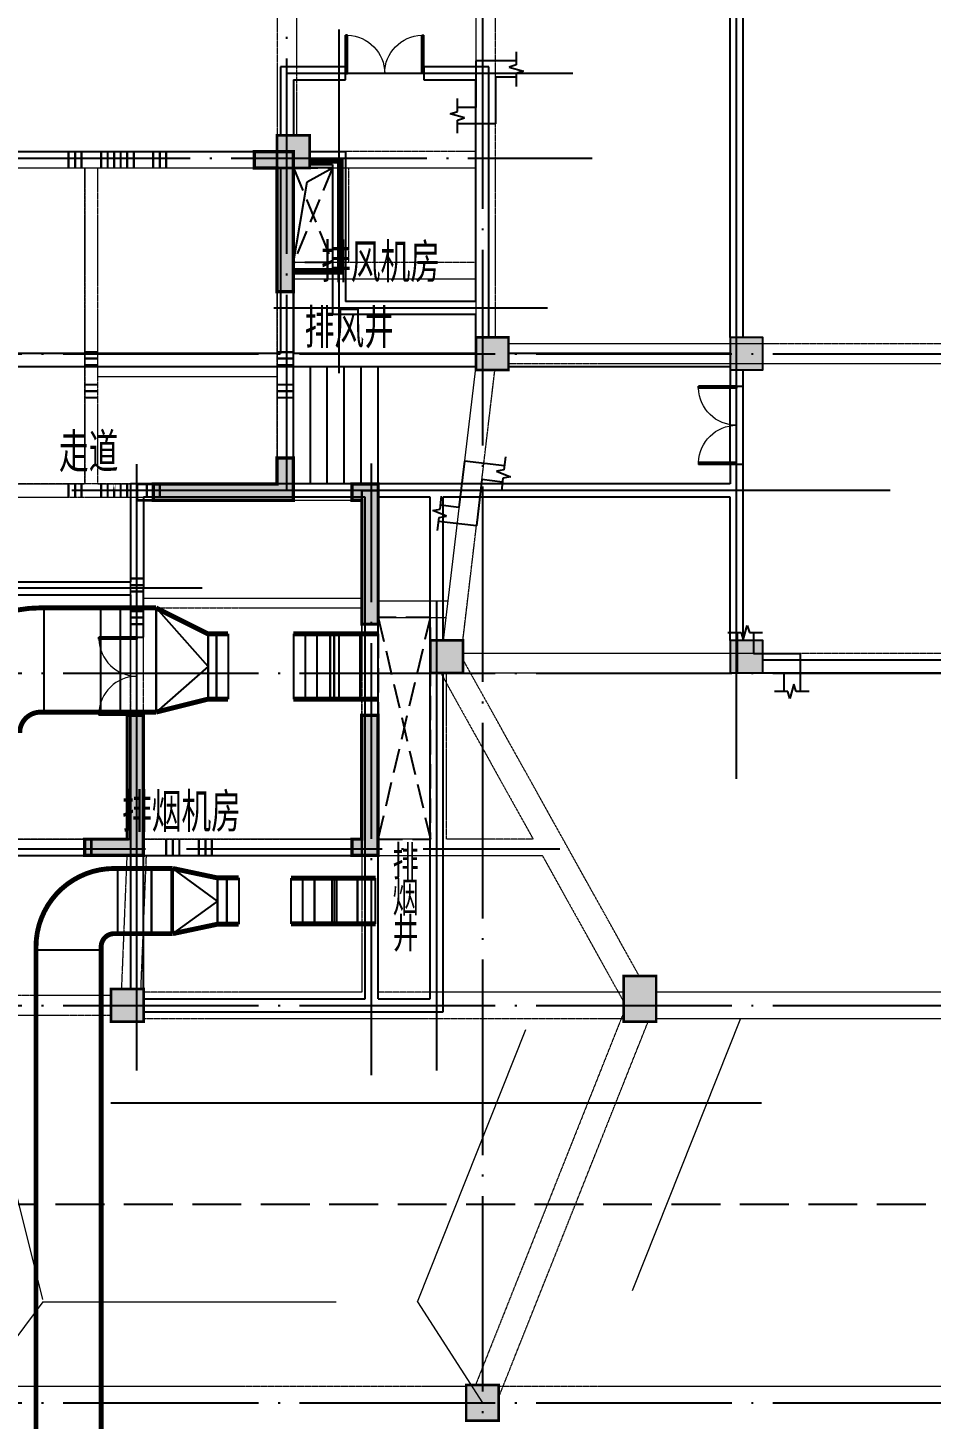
# Model space of a CAD drawing. Extents: x 290727 to 13733020, y 1731457 to 3643100.
# Drawn here: x 585438 to 599296, y 2163130 to 2184479 of the extents above; entities that cross this region are included whole.
import ezdxf

# ---------------------------------------------------------------- set-up
doc = ezdxf.new("R2010")
doc.units = 0
doc.header["$LTSCALE"] = 10
for name, pattern in [('__DASH', [0.35, 0.25, -0.1]), ('DASH', [0.35, 0.25, -0.1]), ('DASHED', [0.75, 0.5, -0.25]), ('DOTE', [2.42, 2, -0.2, 0.02, -0.2]), ('虚线', [750, 450, -300])]:
    doc.linetypes.add(name, pattern=pattern)
doc.layers.get('0').update_dxf_attribs({"linetype": 'CONTINUOUS'})
for name, color, linetype in [('-A-车行道路', 8, 'CONTINUOUS'), ('13', 4, 'CONTINUOUS'), ('BEAM_CON', 4, 'CONTINUOUS'), ('BEAM_CONT', 4, 'CONTINUOUS'), ('BEAM_DASH', 144, 'DASHED'), ('BEAM_SE', 144, 'DASHED'), ('COLU', 2, 'CONTINUOUS'), ('COLUMN', 9, 'CONTINUOUS'), ('DOTE', 8, 'DOTE'), ('DUCT-排烟管', 2, 'CONTINUOUS'), ('DUCT-排烟管端线', 4, 'CONTINUOUS'), ('pl', 7, 'CONTINUOUS'), ('PUB_HATCH', 8, 'CONTINUOUS'), ('STAIR', 2, 'CONTINUOUS'), ('THIN', 7, 'CONTINUOUS'), ('WALL', 255, 'CONTINUOUS'), ('WINDOW', 4, 'CONTINUOUS'), ('作业图', 4, 'CONTINUOUS'), ('文字', 4, 'CONTINUOUS'), ('洞口边线', 7, 'CONTINUOUS'), ('风井', 211, 'CONTINUOUS'), ('高差线', 3, 'CONTINUOUS')]:
    doc.layers.add(name, color=color, linetype=linetype)
for name, color, linetype, lineweight in [('S_ConcWall', 8, 'CONTINUOUS', 35), ('S_SubBeamHoop', 1, 'CONTINUOUS', 40), ('板加腋边线', 253, '虚线', 18)]:
    doc.layers.add(name, color=color, linetype=linetype, lineweight=lineweight)
doc.layers.get('0').off()
doc.styles.add('HNSJY', font='HNSJY-07', dxfattribs={"width": 0.8, "bigfont": 'HNSJY-HZ'})

# ---------------------------------------------------------------- blocks, each defined once
blk = doc.blocks.new('A$C55C93FC2')
at = {"layer": 'DOTE', "linetype": 'DOTE', "ltscale": 150}
for p, q in [((107484.1, 127235.5), (107484.1, 12200)), ((10299.5, 53042.4), (252290.8, 53042.4)), ((10299.5, 48142.4), (252290.8, 48142.4)), ((10299.5, 43042.4), (252290.8, 43042.4)), ((10299.5, 36942.4), (252290.8, 36942.4))]:
    blk.add_line(p, q, dxfattribs=at)
blk = doc.blocks.new('A$C682E2834')
h = blk.add_hatch(color=0)
h.dxf.hatch_style = 1
h.paths.add_polyline_path([(30400, 7900), (30600, 7900), (30600, 7500), (30800, 7500), (30800, 7900), (33000, 7899), (33000, 7500), (33200, 7500), (33200, 7900), (33200, 7900), (33200, 8099), (30600, 8100), (30400, 8100)])
edge = h.paths.add_edge_path(flags=16)
edge.add_line((11800, 7900), (11800, 7500))
h.paths.add_polyline_path([(9600, 7900), (11800, 7900)], flags=17)
h.paths.add_polyline_path([(21425, 250), (21600, 250), (21600, 0), (21175, 0), (21000, 0), (21000, 250), (21175, 250), (21175, 2150), (21425, 2150)])
h.paths.add_polyline_path([(42350, 2149), (42600, 2149), (42600, 0), (42200, 0), (42200, 250), (42350, 250)])
h.paths.add_polyline_path([(42600, 3549), (42350, 3549), (42350, 5450), (42200, 5450), (42200, 5700), (42600, 5700)])
h.paths.add_polyline_path([(40700, 10549), (40700, 10799), (41300, 10799), (41300, 8649), (41050, 8649), (41050, 10549)])
h.paths.add_polyline_path([(39150, 5450), (39150, 5700), (41050, 5700), (41050, 6099), (41300, 6099), (41300, 5450)])
h.paths.add_polyline_path([(35100, 12949), (35100, 13199), (35400, 13199), (35400, 10799), (35800, 10799), (35800, 10549), (35150, 10549), (35150, 12949)])
h.paths.add_polyline_path([(28700, 13200), (28700, 12950), (28650, 12950), (28650, 10550), (28000, 10550), (28000, 10800), (28400, 10800), (28400, 13200)])
h.paths.add_polyline_path([(22750, 8650), (22500, 8650), (22500, 10800), (23100, 10800), (23100, 10550), (22750, 10550)])
h.paths.add_polyline_path([(24650, 5700), (24650, 5450), (22500, 5450), (22500, 6050), (22750, 6050), (22750, 5700)])
h.paths.add_polyline_path([(25700, 250), (25700, 0), (24800, 0), (24800, 2150), (25050, 2150), (25050, 250)])
h.paths.add_polyline_path([(32024, 0), (31300, 0), (31300, 250), (31774, 250), (31775, 2150), (32025, 2150), (32024, 250), (32500, 250), (32500, 0)])
h.paths.add_polyline_path([(29000, 5700), (29000, 5500), (28400, 5500), (28400, 7250), (28600, 7250), (28600, 5700)])
h.paths.add_polyline_path([(34800, 5500), (34800, 5700), (35200, 5700), (35200, 7249), (35400, 7249), (35400, 5500)])
h.paths.add_polyline_path([(30000, 12950), (30000, 13200), (30600, 13200), (30600, 9400), (30400, 9400), (30400, 12950)])
h.paths.add_polyline_path([(33200, 9399), (33400, 9399), (33400, 12949), (33800, 12949), (33800, 13199), (33200, 13199)])
h.paths.add_polyline_path([(38100, 0), (38100, 250), (38750, 250), (38750, 2149), (39000, 2149), (39000, 0)])
h.paths.add_polyline_path([(35025, 2149), (34775, 2149), (34775, 4199), (35025, 4199)])
h.paths.add_polyline_path([(29025, 2150), (28775, 2150), (28775, 4200), (29025, 4200)])
h.paths.add_polyline_path([(1900, 10800), (1900, 10550), (1550, 10550), (1550, 8650), (1300, 8650), (1300, 10800)])
h.paths.add_polyline_path([(3450, 5700), (3450, 5450), (1300, 5450), (1300, 6100), (1550, 6100), (1550, 5700)])
h.paths.add_polyline_path([(20100, 8650), (19850, 8650), (19850, 10550), (19500, 10550), (19500, 10800), (20100, 10800)])
h.paths.add_polyline_path([(13900, 12950), (13900, 13200), (14200, 13200), (14200, 10800), (14600, 10800), (14600, 10550), (13950, 10550), (13950, 12950)])
h.paths.add_polyline_path([(7500, 13200), (7500, 12950), (7450, 12950), (7450, 10550), (6800, 10550), (6800, 10800), (7200, 10800), (7200, 13200)])
h.paths.add_polyline_path([(17950, 5450), (17950, 5700), (19850, 5700), (19850, 6050), (20100, 6050), (20100, 5450)])
h.paths.add_polyline_path([(16900, 0), (16900, 250), (17550, 250), (17550, 2150), (17800, 2150), (17800, 0)])
h.paths.add_polyline_path([(10575, 0), (10100, 0), (10100, 250), (10575, 250), (10575, 2150), (10825, 2150), (10825, 250), (11300, 250), (11300, 0)])
h.paths.add_polyline_path([(400, 5700), (400, 5450), (250, 5450), (250, 3550), (0, 3550), (0, 5700)])
h.paths.add_polyline_path([(400, 250), (400, 0), (0, 0), (0, 2150), (250, 2150), (250, 250)])
h.paths.add_polyline_path([(13600, 5500), (13600, 5700), (14000, 5700), (14000, 7250), (14200, 7250), (14200, 5500)])
h.paths.add_polyline_path([(7800, 5700), (7800, 5500), (7200, 5500), (7200, 7250), (7400, 7250), (7400, 5700)])
h.paths.add_polyline_path([(12600, 13200), (12600, 12950), (12200, 12950), (12200, 9400), (12000, 9400), (12000, 13200)])
h.paths.add_polyline_path([(9200, 9400), (9200, 12950), (8800, 12950), (8800, 13200), (9400, 13200), (9400, 9400)])
h.paths.add_polyline_path([(4500, 250), (4500, 0), (3600, 0), (3600, 2150), (3850, 2150), (3850, 250)])
h.paths.add_polyline_path([(7825, 2150), (7575, 2150), (7575, 4200), (7825, 4200)])
h.paths.add_polyline_path([(13825, 2150), (13575, 2150), (13575, 4200), (13825, 4200)])
edge = h.paths.add_edge_path()
edge.add_line((12000, 8100), (12200, 8100))
edge.add_line((12200, 8100), (12200, 7900))
edge.add_line((12200, 7900), (12000, 7900))
edge.add_line((9400, 8100), (9200, 8100))
edge.add_line((9200, 8100), (9200, 7900))
edge.add_line((9200, 7900), (9400, 7900))
edge.add_line((9400, 7900), (9400, 7500))
edge.add_line((9400, 7500), (9600, 7500))
edge.add_line((9600, 7500), (9600, 7900))
edge.add_line((12000, 8100), (9400, 8100))
edge.add_line((11800, 7500), (12000, 7500))
edge.add_line((12000, 7500), (12000, 7900))
at = {"layer": 'S_ConcWall', "color": 0, "lineweight": 35, "ltscale": 1}
for p, q in [((40700, 10799), (41300, 10799)), ((40700, 10549), (40700, 10799)), ((41300, 10799), (41300, 8649)), ((41050, 10549), (40700, 10549)), ((41050, 8649), (41050, 10549)), ((41300, 8649), (41050, 8649)), ((41050, 5700), (41050, 6099)), ((41050, 6099), (41300, 6099)), ((41300, 6099), (41300, 5450)), ((39150, 5700), (41050, 5700)), ((39150, 5450), (39150, 5700)), ((42200, 5450), (42200, 5700)), ((42200, 5700), (42600, 5700)), ((42600, 5700), (42600, 3549)), ((41300, 5450), (39150, 5450)), ((42350, 5450), (42200, 5450)), ((42350, 3549), (42350, 5450)), ((42600, 3549), (42350, 3549)), ((38750, 250), (38750, 2149)), ((38750, 2149), (39000, 2149)), ((39000, 2149), (39000, 0)), ((42350, 250), (42350, 2149)), ((42350, 2149), (42600, 2149)), ((42600, 2149), (42600, 0)), ((38100, 250), (38750, 250)), ((38100, 0), (38100, 250)), ((42200, 0), (42200, 250)), ((42200, 250), (42350, 250)), ((39000, 0), (38100, 0)), ((42600, 0), (42200, 0))]:
    blk.add_line(p, q, dxfattribs=at)
blk = doc.blocks.new('A$C26CF02E8')
at = {"layer": '风井', "linetype": 'DASH', "ltscale": 150}
for p, q in [((99565, 56765), (98965, 55315)), ((98965, 56765), (99565, 55315)), ((100265, 49865), (101065, 46465)), ((100265, 46465), (101065, 49865))]:
    blk.add_line(p, q, dxfattribs=at)
at = {"layer": '风井', "linetype": 'DASH', "ltscale": 150, "flags": 128}
for points in [[(98965, 56765), (99565, 56765), (99565, 55315), (98965, 55315)], [(100265, 46465), (101065, 46465), (101065, 49865), (100265, 49865)]]:
    blk.add_lwpolyline(points, close=True, dxfattribs=at)
blk = doc.blocks.new('_FZH')
blk.add_lwpolyline([(-0.5, -0.5), (0.5, -0.5), (0.5, 0.5), (-0.5, 0.5)], close=True)
at = {"layer": 'PUB_HATCH'}
blk.add_solid([(-0.5, -0.5), (0.5, -0.5), (-0.5, 0.5), (0.5, 0.5)], dxfattribs=at)
blk = doc.blocks.new('$DorLib2D$00000002')
for p, q in [((-0.5, 0), (-0.5, 0.4875)), ((-0.475, 0.4875), (-0.5, 0.4875)), ((-0.475, 0), (-0.475, 0.4875)), ((0.475, 0), (0.475, 0.4875)), ((0.475, 0.4875), (0.5, 0.4875)), ((0.5, 0), (0.5, 0.4875)), ((-0.5, 0), (-0.475, 0)), ((0.5, 0), (0.475, 0))]:
    blk.add_line(p, q)
at = {"lineweight": 13}
for centre, start, end in [((-0.4875, 0), 0, 88.53072), ((0.4875, 0), 91.46928, 180)]:
    blk.add_arc(centre, 0.4875, start, end, dxfattribs=at)
blk = doc.blocks.new('车库建筑作业图')
at = {"layer": '-A-车行道路', "linetype": 'DASH', "ltscale": 300}
blk.add_lwpolyline([(531262, 2166430), (694487, 2166430)], dxfattribs=at)
at = {"layer": 'DOTE', "linetype": 'Continuous'}
blk.add_line((596312, 2172954), (596312, 2191498), dxfattribs=at)
at = {"layer": 'DOTE', "ltscale": 150}
for p, q in [((589412, 2177380), (589412, 2185189)), ((548629, 2182480), (594095, 2182480)), ((590712, 2168406), (590712, 2177796)), ((544312, 2171880), (593600, 2171880))]:
    blk.add_line(p, q, dxfattribs=at)
at = {"layer": 'DOTE', "linetype": 'Continuous', "ltscale": 150}
for p, q in [((590212, 2179179), (590212, 2184456)), ((593801, 2183780), (589412, 2183780)), ((593412, 2180180), (589212, 2180180)), ((587112, 2168480), (587112, 2177782)), ((598669, 2177380), (586112, 2177380)), ((588112, 2175880), (580312, 2175880)), ((591712, 2168480), (591712, 2175680))]:
    blk.add_line(p, q, dxfattribs=at)
at = {"layer": 'STAIR', "linetype": 'Continuous'}
for p, q in [((590812, 2179280), (589512, 2179280)), ((589512, 2177481), (589512, 2179280)), ((589772, 2177481), (589772, 2179280)), ((590032, 2177481), (590032, 2179280)), ((590292, 2177481), (590292, 2179280)), ((590552, 2177481), (590552, 2179280)), ((590812, 2177481), (590812, 2179280)), ((590812, 2177481), (589512, 2177481))]:
    blk.add_line(p, q, dxfattribs=at)
at = {"layer": 'WALL', "linetype": 'Continuous'}
for p, q in [((596212, 2179730), (596212, 2185530)), ((596412, 2179730), (596412, 2185530)), ((590312, 2183880), (589312, 2183880)), ((589312, 2183880), (589312, 2182829)), ((590312, 2183680), (590312, 2183880)), ((592512, 2183880), (591512, 2183880)), ((591512, 2183880), (591512, 2183680)), ((592512, 2180179), (592512, 2183880)), ((589512, 2183680), (590312, 2183680)), ((589512, 2183680), (589512, 2182829)), ((591512, 2183680), (592312, 2183680)), ((592312, 2180280), (592312, 2183680)), ((589763, 2182580), (590312, 2182580)), ((590312, 2182580), (590312, 2180280)), ((589763, 2182380), (590112, 2182380)), ((590112, 2182380), (590112, 2180080)), ((589312, 2182329), (589312, 2179480)), ((589512, 2182329), (589512, 2179480)), ((592312, 2180280), (590312, 2180280)), ((592312, 2180080), (590112, 2180080)), ((592312, 2179729), (592312, 2180080)), ((592512, 2179729), (592512, 2180179)), ((589312, 2179480), (583612, 2179480)), ((592312, 2179480), (589512, 2179480)), ((596212, 2179480), (592812, 2179480)), ((589412, 2179280), (583612, 2179280)), ((592312, 2179280), (589412, 2179280)), ((596212, 2179280), (592812, 2179280)), ((596212, 2179230), (596212, 2178980)), ((596412, 2178980), (596412, 2179230)), ((596212, 2178980), (596412, 2178980)), ((596412, 2177780), (596212, 2177780)), ((596212, 2177780), (596212, 2177480)), ((596412, 2177380), (596412, 2177780)), ((590712, 2177480), (587012, 2177480)), ((587012, 2177480), (587012, 2175980)), ((591712, 2177480), (590712, 2177480)), ((596212, 2177480), (591712, 2177480)), ((590612, 2177280), (587212, 2177280)), ((587212, 2177280), (587212, 2175880)), ((590612, 2169580), (590612, 2177280)), ((590812, 2169580), (590812, 2177280)), ((591612, 2177280), (590812, 2177280)), ((591612, 2174830), (591612, 2177280)), ((596212, 2177280), (591812, 2177280)), ((591812, 2175080), (591812, 2177280)), ((596212, 2175080), (596212, 2177280)), ((596412, 2175080), (596412, 2177380)), ((581412, 2175980), (587012, 2175980)), ((581212, 2175780), (587012, 2175780)), ((587012, 2175780), (587012, 2175130)), ((587212, 2175130), (587212, 2175880)), ((587012, 2175130), (587212, 2175130)), ((591612, 2169580), (591612, 2174830)), ((596712, 2174780), (600112, 2174780)), ((591812, 2169380), (591812, 2174580)), ((596712, 2174580), (600112, 2174580)), ((587212, 2173930), (587012, 2173930)), ((587012, 2173930), (587012, 2169730)), ((587212, 2169730), (587212, 2173930)), ((587213, 2169580), (590612, 2169580)), ((590812, 2169580), (591612, 2169580)), ((587213, 2169380), (590712, 2169380)), ((590712, 2169380), (591812, 2169380))]:
    blk.add_line(p, q, dxfattribs=at)
at = {"layer": 'WINDOW', "linetype": 'Continuous'}
for p, q in [((596212, 2177780), (596212, 2178980)), ((596412, 2177780), (596412, 2178980))]:
    blk.add_line(p, q, dxfattribs=at)
at = {"layer": '文字', "linetype": 'Continuous'}
blk.add_line((590812, 2177480), (590812, 2179279), dxfattribs=at)
at = {"color": 8}
blk.add_blockref('A$C682E2834', (548212, 2171780), dxfattribs=at)
at = {"layer": 'COLUMN', "linetype": 'Continuous', "zscale": 500}
for p, xscale, yscale, rotation in [((589513, 2182579), 500, 500, 270), ((592562, 2179479), 500, 500, 270), ((596462, 2179480), 500, 500, 270), ((591862, 2174830), 500, 500, 270), ((596462, 2174830), 500, 500, 270), ((594828, 2169580), 699.9999998663553, 500.0000000000001, 270.0000000233358), ((586963, 2169480), 500, 500, 270), ((592412, 2163380), 550, 500, 270)]:
    blk.add_blockref('_FZH', p, dxfattribs=dict(at, xscale=xscale, yscale=yscale, rotation=rotation))
at = {"layer": 'WINDOW', "linetype": 'Continuous', "yscale": 1200, "zscale": -1200}
for p, xscale, rotation in [((590912, 2183780), -1200, 359.9999999999378), ((596312, 2178380), -1200, 90), ((587112, 2174530), 1200, 90)]:
    blk.add_blockref('$DorLib2D$00000002', p, dxfattribs=dict(at, xscale=xscale, rotation=rotation))
at = {"layer": '文字', "linetype": 'Continuous'}
for name, p in [('A$C26CF02E8', (490548, 2125565)), ('A$C55C93FC2', (484928, 2126437))]:
    blk.add_blockref(name, p, dxfattribs=at)
at = {"layer": '文字', "linetype": 'Continuous', "style": 'HNSJY', "width": 0.8}
for s, height, p in [('排风机房', 600, (589936, 2180575)), ('排风井', 600, (589684, 2179567)), ('走道', 600, (585915, 2177663)), ('排烟机房', 600, (586882, 2172141)), ('排', 525, (591034, 2171410)), ('烟', 525, (591034, 2170859)), ('井', 525, (591034, 2170308))]:
    blk.add_text(s, height=height, dxfattribs=at).set_placement(p)
blk = doc.blocks.new('9-l')
at = {"layer": 'BEAM_CON', "color": 0, "lineweight": 18, "ltscale": 1}
for p, q in [((839519, -901969), (841919, -901969)), ((841919, -901969), (842719, -901969)), ((842719, -901969), (844419, -901969)), ((845019, -906669), (845019, -904119)), ((842019, -905419), (844769, -905419)), ((842019, -907068), (842869, -907068)), ((845019, -907068), (845919, -907068)), ((842719, -908819), (846069, -908819)), ((842719, -908819), (846069, -908819)), ((846318, -910619), (846319, -909219)), ((836218, -912768), (841818, -912768)), ((842718, -912768), (845918, -912768))]:
    blk.add_line(p, q, dxfattribs=at)
at = {"layer": 'BEAM_SE', "color": 0, "lineweight": 18, "ltscale": 1}
for p, q in [((839519, -902219), (841919, -902219)), ((841819, -907068), (841819, -902219)), ((841919, -902219), (842719, -902219)), ((842019, -907068), (842019, -902219)), ((842719, -902219), (844419, -902219)), ((844769, -906669), (844769, -904119)), ((842019, -905269), (844769, -905269)), ((839119, -907068), (841819, -907068)), ((839119, -907268), (841919, -907268)), ((841919, -907268), (842869, -907268)), ((842518, -910619), (842519, -907268)), ((842718, -910619), (842719, -907268)), ((845019, -907318), (845919, -907318)), ((842719, -908969), (846069, -908969)), ((846068, -910619), (846069, -909219)), ((836218, -912518), (841818, -912518)), ((842718, -912518), (845918, -912518))]:
    blk.add_line(p, q, dxfattribs=at)
at = {"layer": 'S_ConcWall', "color": 0, "lineweight": 35, "ltscale": 1, "const_width": 50}
for points in [[(844419, -901969), (845019, -901969), (845019, -904119), (844769, -904119), (844769, -902219), (844419, -902219)], [(842869, -907068), (844769, -907068), (844769, -906669), (845019, -906669), (845019, -907318), (842869, -907318)], [(846069, -909219), (846069, -907318), (845919, -907318), (845919, -907068), (846319, -907068), (846319, -909219)], [(841818, -912518), (842468, -912518), (842468, -910619), (842718, -910619), (842718, -912768), (841818, -912768)], [(846318, -910619), (846318, -912768), (845918, -912768), (845918, -912518), (846068, -912518), (846068, -910619)]]:
    blk.add_lwpolyline(points, close=True, dxfattribs=at)
at = {"layer": 'S_SubBeamHoop', "color": 0, "linetype": 'Continuous', "ltscale": 1, "const_width": 35}
for points in [[(841569, -901969), (841569, -902219)], [(841669, -901969), (841669, -902219)], [(841769, -901969), (841769, -902219)], [(842069, -901969), (842069, -902219)], [(842169, -901969), (842169, -902219)], [(842269, -901969), (842269, -902219)], [(842369, -901969), (842369, -902219)], [(842469, -901969), (842469, -902219)], [(842569, -901969), (842569, -902219)], [(842869, -901969), (842869, -902219)], [(842969, -901969), (842969, -902219)], [(843069, -901969), (843069, -902219)], [(841819, -905044), (842019, -905044)], [(841819, -905144), (842019, -905144)], [(844769, -905044), (845019, -905044)], [(844769, -905144), (845019, -905144)], [(841819, -905244), (842019, -905244)], [(844769, -905244), (845019, -905244)], [(841819, -905544), (842019, -905544)], [(841819, -905644), (842019, -905644)], [(844769, -905544), (845019, -905544)], [(844769, -905644), (845019, -905644)], [(841819, -905744), (842019, -905744)], [(844769, -905744), (845019, -905744)], [(841569, -907068), (841569, -907268)], [(841669, -907068), (841669, -907268)], [(841769, -907068), (841769, -907268)], [(842069, -907068), (842069, -907268)], [(842169, -907068), (842169, -907268)], [(842369, -907068), (842369, -907268)], [(842469, -907068), (842469, -907268)], [(842769, -907068), (842769, -907268)], [(842869, -907068), (842869, -907268)], [(842969, -907068), (842969, -907268)], [(842519, -908519), (842719, -908519)], [(842519, -908619), (842719, -908619)], [(842519, -908719), (842719, -908719)], [(842519, -909019), (842719, -909019)], [(842519, -909119), (842719, -909119)], [(842519, -909219), (842719, -909219)], [(843069, -912518), (843069, -912768)], [(843169, -912518), (843169, -912768)], [(843269, -912518), (843269, -912768)], [(843569, -912518), (843569, -912768)], [(843669, -912518), (843669, -912768)], [(843769, -912518), (843769, -912768)]]:
    blk.add_lwpolyline(points, dxfattribs=at)
blk.add_lwpolyline([(842269, -907068), (842269, -907268)], close=True, dxfattribs=at)
blk = doc.blocks.new('A$C7FBF512A')
at = {"layer": 'DUCT-排烟管', "color": 0, "linetype": 'Continuous'}
for q in [(81830, -90850), (81830, -92450)]:
    blk.add_line((82630, -91750), q, dxfattribs=at)
at = {"layer": 'DUCT-排烟管', "color": 0}
for q in [(82088, -94849), (82088, -95849)]:
    blk.add_line((82773, -95349), q, dxfattribs=at)
at = {"layer": 'DUCT-排烟管', "color": 0, "linetype": 'Continuous', "const_width": 75}
for points in [[(80059, -90850, 0.414214), (78139, -92770)], [(80059, -92450, 0.414214), (79739, -92770)], [(81189, -94849, 0.414214), (79989, -96049)], [(81189, -95849, 0.414214), (80989, -96049)]]:
    blk.add_lwpolyline(points, format="xyb", dxfattribs=at)
for points in [[(80109, -90850), (80059, -90850)], [(80985, -90850), (81285, -90850)], [(82630, -91250), (81830, -90850)], [(82630, -92250), (81830, -92450)], [(80059, -92450), (80109, -92450)], [(81285, -92450), (80985, -92450)], [(81239, -94849), (81189, -94849)], [(81763, -94849), (81239, -94849)], [(81189, -95849), (81239, -95849)], [(81239, -95849), (81763, -95849)], [(79989, -96049), (79989, -96099)], [(79989, -96100), (79989, -103555)], [(80989, -96099), (80989, -96049)], [(80989, -103555), (80989, -96100)]]:
    blk.add_lwpolyline(points, dxfattribs=at)
at = {"layer": 'DUCT-排烟管', "color": 0, "const_width": 75}
for points in [[(81830, -90850), (80109, -90850)], [(82757, -91250), (82630, -91250)], [(82757, -91250), (82937, -91250)], [(83937, -91250), (84117, -91250)], [(84300, -91250), (84117, -91250)], [(84641, -91250), (84565, -91250)], [(84641, -91250), (84961, -91250)], [(85237, -91250), (84962, -91250)], [(82630, -92250), (82757, -92250)], [(82937, -92250), (82757, -92250)], [(84117, -92250), (83937, -92250)], [(84117, -92250), (84300, -92250)], [(84565, -92250), (84641, -92250)], [(84961, -92250), (84641, -92250)], [(84962, -92250), (85237, -92250)], [(80109, -92450), (81830, -92450)], [(81763, -94849), (82063, -94849)], [(82087, -94849), (82064, -94849)], [(82773, -94994), (82088, -94849)], [(82919, -94994), (82773, -94994)], [(82919, -94994), (83099, -94994)], [(83899, -94999), (84079, -94999)], [(84264, -94999), (84079, -94999)], [(84264, -94999), (84564, -94999)], [(84603, -94999), (84526, -94999)], [(84603, -94999), (84923, -94999)], [(85198, -94999), (84923, -94999)], [(82063, -95849), (81763, -95849)], [(82064, -95849), (82087, -95849)], [(82773, -95704), (82088, -95849)], [(82773, -95704), (82919, -95704)], [(83099, -95704), (82919, -95704)], [(84079, -95699), (83899, -95699)], [(84079, -95699), (84264, -95699)], [(84564, -95699), (84264, -95699)], [(84526, -95699), (84603, -95699)], [(84923, -95699), (84603, -95699)], [(84923, -95699), (85198, -95699)]]:
    blk.add_lwpolyline(points, dxfattribs=at)
at = {"layer": 'DUCT-排烟管', "color": 0, "linetype": 'ByBlock', "const_width": 75}
for points in [[(84300, -91250), (84500, -91250)], [(84564, -91250), (84500, -91250)], [(84500, -92250), (84300, -92250)], [(84500, -92250), (84564, -92250)]]:
    blk.add_lwpolyline(points, dxfattribs=at)
at = {"layer": 'DUCT-排烟管端线', "color": 0}
for p, q in [((80109, -90850), (80109, -92450)), ((81830, -92450), (81830, -90850)), ((82630, -91250), (82630, -92250)), ((82757, -91250), (82757, -92250)), ((82757, -92250), (82757, -91250)), ((82937, -91250), (82937, -92250)), ((83937, -91250), (83937, -92250)), ((84117, -91250), (84117, -92250)), ((84117, -91250), (84117, -92250)), ((84300, -92250), (84300, -91250)), ((84565, -91250), (84565, -92250)), ((84641, -92250), (84641, -91250)), ((84641, -92250), (84641, -91250)), ((84961, -92250), (84961, -91250)), ((84962, -91250), (84962, -92250)), ((85237, -92250), (85237, -91250)), ((81763, -94849), (81763, -95849)), ((82063, -94849), (82063, -95849)), ((82064, -94849), (82064, -95849)), ((82087, -95849), (82087, -94849)), ((82088, -94849), (82088, -95849)), ((82773, -94994), (82773, -95704)), ((82773, -95704), (82773, -94994)), ((82919, -94994), (82919, -95704)), ((82919, -95704), (82919, -94994)), ((83099, -94994), (83099, -95704)), ((83899, -94999), (83899, -95699)), ((84079, -94999), (84079, -95699)), ((84079, -94999), (84079, -95699)), ((84264, -94999), (84264, -95699)), ((84264, -95699), (84264, -94999)), ((84526, -94999), (84526, -95699)), ((84564, -94999), (84564, -95699)), ((84603, -95699), (84603, -94999)), ((84603, -95699), (84603, -94999)), ((84923, -95699), (84923, -94999)), ((84923, -94999), (84923, -95699)), ((85198, -95699), (85198, -94999))]:
    blk.add_line(p, q, dxfattribs=at)
at = {"layer": 'DUCT-排烟管端线', "color": 0, "linetype": 'Continuous'}
for p, q in [((80109, -90850), (80109, -92450)), ((80985, -92450), (80985, -90850)), ((81285, -92450), (81285, -90850)), ((81830, -90850), (81830, -92450)), ((82630, -92250), (82630, -91250)), ((81239, -94849), (81239, -95849)), ((81239, -94849), (81239, -95849)), ((81763, -95849), (81763, -94849)), ((79989, -96099), (80989, -96099)), ((80989, -96100), (79989, -96100))]:
    blk.add_line(p, q, dxfattribs=at)
at = {"layer": 'DUCT-排烟管端线', "color": 0, "linetype": 'ByBlock'}
for p, q in [((84300, -92250), (84300, -91250)), ((84500, -92250), (84500, -91250)), ((84500, -91250), (84500, -92250)), ((84564, -92250), (84564, -91250))]:
    blk.add_line(p, q, dxfattribs=at)
blk = doc.blocks.new('梁图-10.22')
at = {"color": 0}
blk.add_lwpolyline([(-1562524, 216008), (-1519924, 216006), (-1519924, 221708), (-1521224, 221708), (-1521224, 226807), (-1527124, 226807), (-1527124, 229207), (-1534123, 229208), (-1534124, 226808), (-1548324, 226808), (-1548324, 229208), (-1555324, 229208), (-1555324, 226808), (-1561224, 226808), (-1561224, 221710), (-1562524, 221710), (-1562524, 216010)], dxfattribs=at)
at = {"layer": '13', "color": 0, "linetype": 'ByBlock'}
blk.add_line((-1514043, 212208), (-1524023, 212208), dxfattribs=at)
at = {"layer": 'BEAM_CONT', "color": 0, "lineweight": 18}
for p, q in [((-1518425, 229758), (-1518425, 226808)), ((-1518426, 226808), (-1518426, 224858)), ((-1520974, 226558), (-1520524, 226558)), ((-1520624, 226558), (-1520624, 225108)), ((-1520524, 225108), (-1521224, 225108)), ((-1518426, 224858), (-1518426, 223958)), ((-1518432, 223487), (-1518885, 219659)), ((-1518885, 219659), (-1518927, 219308)), ((-1518624, 218809), (-1510624, 218809))]:
    blk.add_line(p, q, dxfattribs=at)
at = {"layer": 'BEAM_DASH', "color": 0, "lineweight": 18}
for p, q in [((-1521474, 229758), (-1521474, 227058)), ((-1521174, 227058), (-1521174, 229758)), ((-1518125, 226708), (-1518125, 229758)), ((-1524324, 226807), (-1526824, 226807)), ((-1521824, 226807), (-1524324, 226807)), ((-1520524, 226808), (-1520974, 226808)), ((-1518425, 226808), (-1520524, 226808)), ((-1526824, 226557), (-1524324, 226557)), ((-1524424, 226557), (-1524424, 221708)), ((-1524324, 226557), (-1521824, 226557)), ((-1524224, 221708), (-1524224, 226557)), ((-1520524, 226558), (-1518426, 226558)), ((-1520374, 225108), (-1520374, 226558)), ((-1518126, 225008), (-1518126, 226708)), ((-1518426, 225108), (-1520524, 225108)), ((-1521224, 224858), (-1520524, 224858)), ((-1520524, 224858), (-1518426, 224858)), ((-1518126, 223958), (-1518126, 225008)), ((-1521474, 224657), (-1521474, 222107)), ((-1521224, 222107), (-1521224, 224657)), ((-1510624, 223858), (-1517924, 223858)), ((-1517924, 223558), (-1510624, 223558)), ((-1518624, 219308), (-1518134, 223452)), ((-1524324, 221708), (-1527124, 221708)), ((-1523624, 221708), (-1524324, 221708)), ((-1520024, 221708), (-1521224, 221708)), ((-1527124, 221508), (-1524324, 221508)), ((-1524324, 221508), (-1523724, 221508)), ((-1523724, 221508), (-1523725, 218157)), ((-1523525, 218157), (-1523524, 221458)), ((-1521224, 221458), (-1520174, 221458)), ((-1518856, 219909), (-1519924, 219909)), ((-1520174, 219557), (-1520175, 218157)), ((-1519925, 218157), (-1519924, 219557)), ((-1519924, 219659), (-1518885, 219659)), ((-1510624, 219109), (-1518624, 219109)), ((-1517058, 216205), (-1518615, 219002)), ((-1519124, 218808), (-1519124, 216258)), ((-1518964, 218808), (-1517546, 216258)), ((-1518874, 216259), (-1518874, 218808)), ((-1524325, 216258), (-1527525, 216258)), ((-1520174, 216258), (-1523525, 216258)), ((-1519124, 216258), (-1519924, 216258)), ((-1517546, 216258), (-1518874, 216259)), ((-1515919, 214158), (-1517058, 216205)), ((-1527625, 216008), (-1524325, 216008)), ((-1523779, 216008), (-1523863, 213958)), ((-1523563, 213958), (-1523479, 216008)), ((-1523479, 216008), (-1520174, 216008)), ((-1520174, 216008), (-1520174, 213908)), ((-1519924, 216008), (-1518874, 216009)), ((-1519924, 213908), (-1519924, 216008)), ((-1518875, 216009), (-1517406, 216008)), ((-1517406, 216008), (-1516159, 213766)), ((-1524023, 213858), (-1527499, 213858)), ((-1520174, 213908), (-1523523, 213908)), ((-1516159, 213908), (-1519924, 213908)), ((-1510674, 213908), (-1515659, 213908)), ((-1527499, 213558), (-1524023, 213558)), ((-1523523, 213508), (-1520024, 213508)), ((-1520024, 213508), (-1516159, 213508)), ((-1516159, 213593), (-1518430, 207883)), ((-1515659, 213508), (-1510674, 213508)), ((-1518074, 207695), (-1515782, 213458)), ((-1518574, 207858), (-1525974, 207858)), ((-1510674, 207858), (-1518074, 207858))]:
    blk.add_line(p, q, dxfattribs=at)
at = {"layer": 'COLU', "color": 0, "const_width": 40}
for points in [[(-1520974, 227058), (-1521474, 227058), (-1521474, 226558), (-1520974, 226558)], [(-1517924, 223958), (-1518424, 223958), (-1518424, 223458), (-1517924, 223458)], [(-1518624, 219308), (-1519124, 219308), (-1519124, 218808), (-1518624, 218808)], [(-1515659, 214158), (-1516159, 214158), (-1516159, 213458), (-1515659, 213458)], [(-1523523, 213958), (-1524023, 213958), (-1524023, 213458), (-1523523, 213458)], [(-1518074, 207883), (-1518574, 207883), (-1518574, 207333), (-1518074, 207333)]]:
    blk.add_lwpolyline(points, close=True, dxfattribs=at)
at = {"layer": 'THIN', "color": 0}
for p, q in [((-1517806, 228339), (-1517806, 228139)), ((-1518424, 228199), (-1518424, 227483)), ((-1517806, 228199), (-1518424, 228199)), ((-1517806, 228139), (-1517916, 228104)), ((-1517916, 228104), (-1517696, 228044)), ((-1517696, 228044), (-1517806, 228009)), ((-1518124, 227949), (-1518124, 227233)), ((-1517806, 227949), (-1518124, 227949)), ((-1517806, 228009), (-1517806, 227809)), ((-1518708, 227423), (-1518708, 227623)), ((-1518818, 227388), (-1518708, 227423)), ((-1518598, 227328), (-1518818, 227388)), ((-1518424, 227483), (-1518708, 227483)), ((-1518708, 227293), (-1518598, 227328)), ((-1518708, 227093), (-1518708, 227293)), ((-1518124, 227233), (-1518708, 227233)), ((-1518601, 222059), (-1518685, 221348)), ((-1517987, 221987), (-1518601, 222059)), ((-1517970, 222126), (-1517994, 221927)), ((-1517994, 221927), (-1518107, 221905)), ((-1518107, 221905), (-1517896, 221820)), ((-1518333, 221776), (-1518417, 221064)), ((-1518016, 221738), (-1518333, 221776)), ((-1518009, 221798), (-1518033, 221599)), ((-1517896, 221820), (-1518009, 221798)), ((-1518974, 221321), (-1518950, 221520)), ((-1519087, 221300), (-1518974, 221321)), ((-1518875, 221214), (-1519087, 221300)), ((-1519012, 220994), (-1518989, 221192)), ((-1518989, 221192), (-1518875, 221214)), ((-1518685, 221348), (-1518966, 221381)), ((-1518417, 221064), (-1518996, 221133)), ((-1514322, 219318), (-1514262, 219538)), ((-1514262, 219538), (-1514227, 219428)), ((-1514557, 219428), (-1514357, 219428)), ((-1514417, 219428), (-1514417, 218809)), ((-1514357, 219428), (-1514322, 219318)), ((-1514227, 219428), (-1514027, 219428)), ((-1514167, 219428), (-1514167, 219109)), ((-1514167, 219109), (-1513451, 219109)), ((-1513451, 219109), (-1513451, 218526)), ((-1514417, 218809), (-1513701, 218809)), ((-1513701, 218809), (-1513701, 218526)), ((-1513546, 218636), (-1513606, 218416)), ((-1513511, 218526), (-1513546, 218636)), ((-1513641, 218526), (-1513841, 218526)), ((-1513606, 218416), (-1513641, 218526)), ((-1513311, 218526), (-1513511, 218526))]:
    blk.add_line(p, q, dxfattribs=at)
at = {"layer": 'WALL', "color": 0, "const_width": 40}
for points in [[(-1521474, 226808), (-1521824, 226807), (-1521824, 226557)], [(-1521824, 226557), (-1521474, 226558)], [(-1521474, 226558), (-1521474, 224657), (-1521224, 224657), (-1521224, 226558)]]:
    blk.add_lwpolyline(points, dxfattribs=at)
for points in [[(-1523624, 221458), (-1521224, 221458), (-1521224, 222107), (-1521474, 222107), (-1521474, 221708), (-1523624, 221708)], [(-1519924, 219758), (-1519924, 221608), (-1520174, 221608), (-1520174, 219557), (-1519924, 219557)], [(-1523525, 216008), (-1523525, 218157), (-1523725, 218157), (-1523725, 216258), (-1524325, 216258), (-1524325, 216008)], [(-1519924, 216008), (-1519925, 218157), (-1520175, 218157), (-1520174, 216008)]]:
    blk.add_lwpolyline(points, close=True, dxfattribs=at)
at = {"layer": '板加腋边线', "color": 0, "lineweight": 18}
for p, q in [((-1526166, 213558), (-1525066, 209158)), ((-1519322, 209158), (-1517592, 213508)), ((-1514363, 213508), (-1516611, 207858)), ((-1525066, 209158), (-1526224, 207608)), ((-1525066, 209158), (-1519322, 209158)), ((-1519322, 209158), (-1518324, 207608))]:
    blk.add_line(p, q, dxfattribs=at)
at = {"layer": '洞口边线', "color": 0}
blk.add_lwpolyline([(-1520624, 226558), (-1521224, 226558), (-1521224, 225108), (-1521012, 226346), (-1520624, 226558)], close=True, dxfattribs=at)
at = {"layer": '高差线', "color": 0, "linetype": '__DASH', "const_width": 100}
blk.add_lwpolyline([(-1521224, 224972), (-1520505, 224972), (-1520505, 226671), (-1520974, 226671)], dxfattribs=at)

msp = doc.modelspace()

# ---------------------------------------------------------------- block references
at = {"layer": 'pl', "color": 8, "linetype": 'ByBlock'}
msp.add_blockref('9-l', (-255507, 3084548, 0), dxfattribs=at)
at = {"layer": '作业图', "color": 8, "linetype": 'ByBlock', "extrusion": (8.37508e-20, 6.90696e-07, 1)}
msp.add_blockref('梁图-10.22', (2110736, 1955772, 0), dxfattribs=at)
at = {"layer": '作业图', "linetype": 'Continuous'}
msp.add_blockref('车库建筑作业图', (0, 0), dxfattribs=at)
at = {"layer": '文字', "color": 8}
msp.add_blockref('A$C7FBF512A', (505574, 2266429), dxfattribs=at)

doc.saveas('drawing.dxf')
